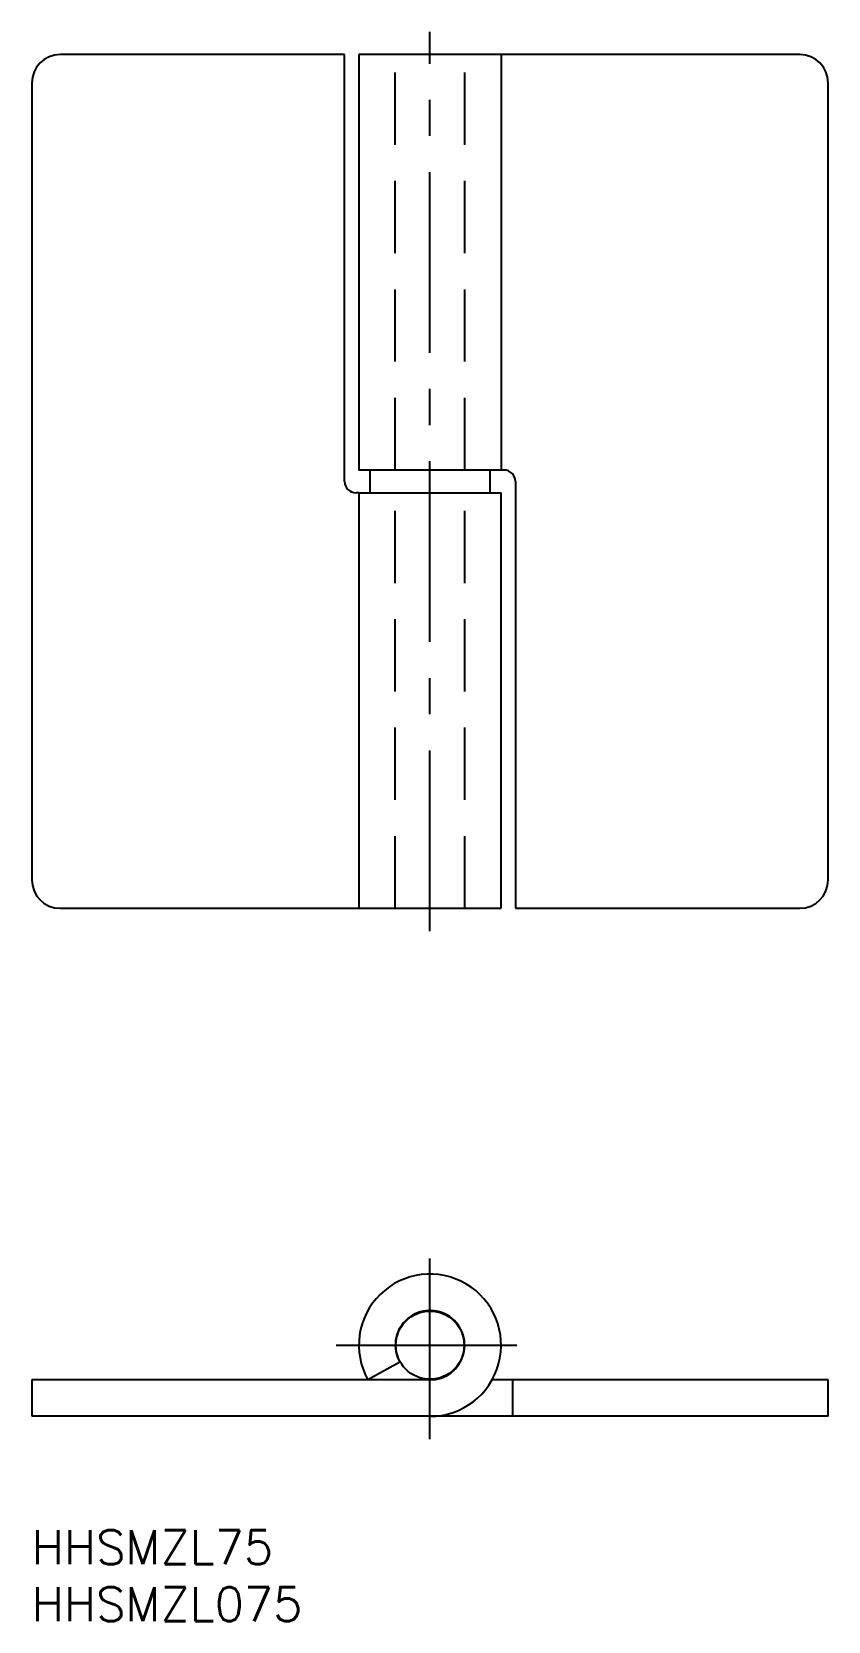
# Model space of a CAD drawing. Extents: x 0 to 70, y -8 to 132.
import ezdxf

# ---------------------------------------------------------------- set-up
doc = ezdxf.new("R2010")
doc.units = 0
doc.header["$LTSCALE"] = 0.5
doc.linetypes.add('CENTER', pattern=[50.8, 31.75, -6.35, 6.35, -6.35])
doc.linetypes.add('DASHED', pattern=[19.05, 12.7, -6.35])
for name, color, linetype in [('MSM_CENTER', 1, 'CENTER'), ('MSM_CONTINUOUS', 7, 'CONTINUOUS'), ('MSM_DASHED', 4, 'DASHED'), ('MSM_PART_NUMBER', 7, 'CONTINUOUS')]:
    doc.layers.add(name, color=color, linetype=linetype)
doc.styles.get("Standard").update_dxf_attribs({"font": 'txt.shx', "height": 3, "bigfont": 'bigfont.shx'})

# ---------------------------------------------------------------- blocks, each defined once
blk = doc.blocks.new('*U4')
at = {"layer": 'MSM_PART_NUMBER'}
blk.add_text('HHSMZL75', height=3, dxfattribs=at).set_placement((0, -3))
blk = doc.blocks.new('*U5')
at = {"layer": 'MSM_PART_NUMBER'}
blk.add_text('HHSMZL075', height=3, dxfattribs=at).set_placement((0, -8))

msp = doc.modelspace()

# ---------------------------------------------------------------- linework, layer by layer
at = {"layer": 'MSM_CENTER'}
for p, q in [((35, 52.63), (35, 131.63)), ((35, 8), (35, 24.5)), ((26.75, 16.25), (43.25, 16.25))]:
    msp.add_line(p, q, dxfattribs=at)
at = {"layer": 'MSM_CONTINUOUS'}
for p, q in [((27.5, 129.63), (2.5, 129.63)), ((27.5, 92.13), (27.5, 129.63)), ((67.5, 129.63), (28.75, 129.63)), ((28.75, 129.63), (28.75, 93.13)), ((41.25, 129.63), (41.25, 93.13)), ((0, 127.13), (0, 57.13)), ((70, 57.13), (70, 127.13)), ((41.5, 93.13), (28.75, 93.13)), ((29.7, 93.13), (29.7, 91.13)), ((40.3, 91.13), (40.3, 93.13)), ((28.75, 91.13), (28.5, 91.13)), ((28.75, 91.13), (28.75, 54.63)), ((28.75, 91.13), (41.25, 91.13)), ((41.25, 54.63), (41.25, 91.13)), ((42.5, 92.13), (42.5, 54.63)), ((2.5, 54.63), (41.25, 54.63)), ((42.5, 54.63), (67.5, 54.63)), ((32.34, 14.76), (29.54, 13.2)), ((0, 13.2), (0, 10)), ((35, 13.2), (0, 13.2)), ((70, 13.2), (40.46, 13.2)), ((42.25, 13.2), (42.25, 10)), ((70, 10), (70, 13.2)), ((70, 10), (0, 10))]:
    msp.add_line(p, q, dxfattribs=at)
msp.add_circle((35, 16.25), 3, dxfattribs=at)
for centre, radius, start, end in [((2.5, 127.13), 2.5, 90, 180), ((67.5, 127.13), 2.5, 0, 90), ((41.5, 92.13), 1, 0, 90), ((28.5, 92.13), 1, 180, 270), ((2.5, 57.13), 2.5, 180, 270), ((67.5, 57.13), 2.5, 270, 0), ((35, 16.25), 6.25, 270, 209.2092), ((35, 16.25), 3.05, 270, 209.2092)]:
    msp.add_arc(centre, radius, start, end, dxfattribs=at)
at = {"layer": 'MSM_DASHED'}
for p, q in [((31.95, 93.13), (31.95, 129.63)), ((38.05, 93.13), (38.05, 129.63)), ((31.95, 54.63), (31.95, 91.13)), ((38.05, 54.63), (38.05, 91.13))]:
    msp.add_line(p, q, dxfattribs=at)

# ---------------------------------------------------------------- block references
at = {"layer": 'MSM_CONTINUOUS'}
for name in ['*U4', '*U5']:
    msp.add_blockref(name, (0, 0), dxfattribs=at)

doc.saveas('drawing.dxf')
